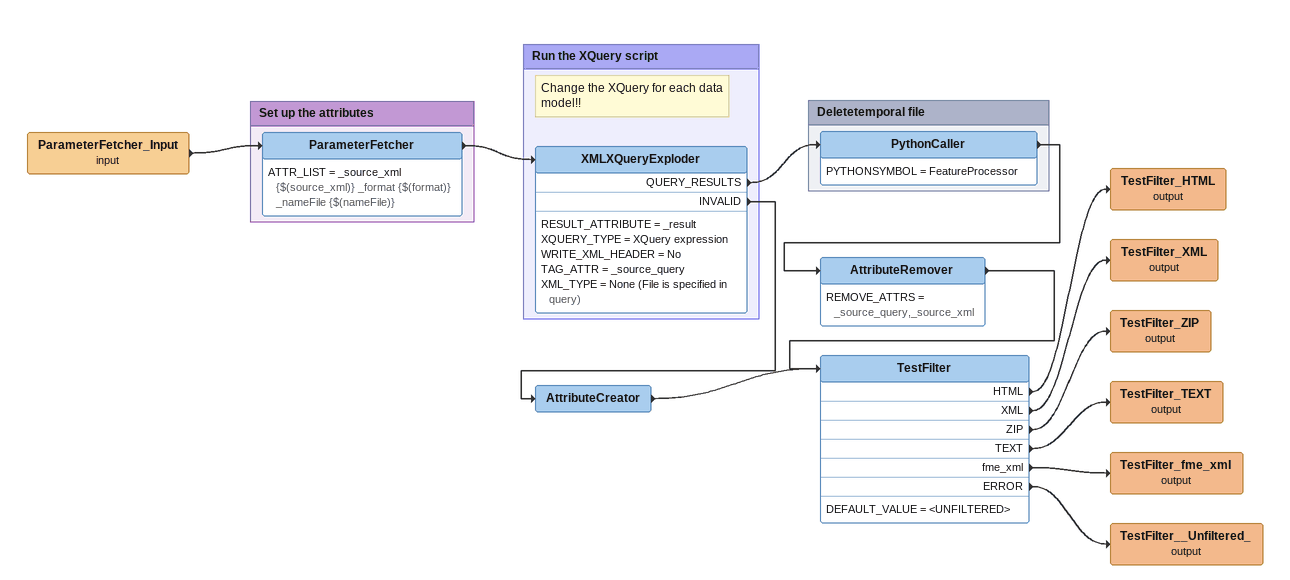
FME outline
ParameterFetcher_Input (input)
    -> ParameterFetcher
AttributeRemover
    REMOVE_ATTRS = _source_query,_source_xml
    -> TestFilter
AttributeCreator
    -> TestFilter
TestFilter
    DEFAULT_VALUE = <UNFILTERED>
    HTML -> TestFilter_HTML (output)
    XML -> TestFilter_XML (output)
    ZIP -> TestFilter_ZIP (output)
    TEXT -> TestFilter_TEXT (output)
    fme_xml -> TestFilter_fme_xml (output)
    ERROR -> TestFilter__Unfiltered_ (output)
TestFilter_HTML (output)
TestFilter_XML (output)
TestFilter_ZIP (output)
TestFilter_TEXT (output)
TestFilter_fme_xml (output)
TestFilter__Unfiltered_ (output)

Bookmark: Set up the attributes
ParameterFetcher
    ATTR_LIST = _source_xml {$(source_xml)} _format {$(format)} _nameFile {$(nameFile)}
    -> XMLXQueryExploder

Bookmark: Run the XQuery script
Note: Change the XQuery for each data model!!
XMLXQueryExploder
    RESULT_ATTRIBUTE = _result
    XQUERY_TYPE = XQuery expression
    WRITE_XML_HEADER = No
    TAG_ATTR = _source_query
    XML_TYPE = None (File is specified in query)
    QUERY_RESULTS -> PythonCaller
    INVALID -> AttributeCreator

Bookmark: Deletetemporal file
PythonCaller
    PYTHONSYMBOL = FeatureProcessor
    -> AttributeRemover
